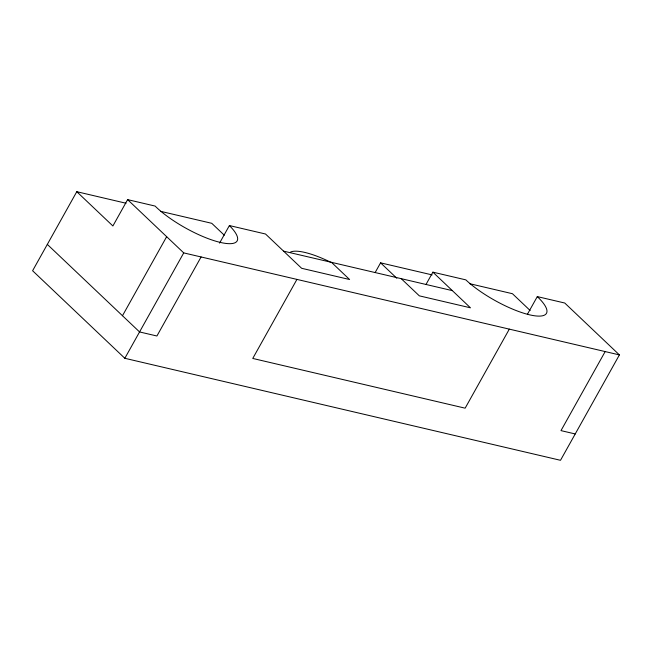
<?xml version="1.0" encoding="UTF-8"?>
<svg xmlns="http://www.w3.org/2000/svg" width="652" height="652" viewBox="0 0 652 652"><rect width="100%" height="100%" fill="white"/><g stroke="black" fill="none" stroke-linecap="round" stroke-linejoin="round"><path stroke-width="0.98" d="M126.04 203.237L76.781 191.696L32.6 270.743L124.834 358.29L560.5 460.304L619.4 354.908L564.746 303.025L537.297 296.603L527.476 314.166M283.579 251.15L331.485 262.332L349.594 279.521L301.64 268.29L265.527 234.011L229.39 225.551A51.418 13.912 29.2 0 1 218.363 241.925A51.418 13.912 29.2 0 1 155.111 206.065L127.621 199.626L112.894 225.975L76.781 191.696M122.478 315.731L166.659 236.684M124.834 358.29L183.734 252.894L619.4 354.908M201.093 256.961L156.912 336L139.561 331.941L47.327 244.394M219.569 243.114L229.39 225.551M296.937 279.398L252.756 358.445L465.145 408.176L509.318 329.13M375.177 272.495L380.581 262.837L432.137 274.908M426.009 284.451L432.879 272.153L465.846 279.871A51.418 13.912 29.2 0 0 529.587 314.826A51.418 13.912 29.2 0 0 537.297 296.603M605.17 351.575L560.989 430.622L575.219 433.955M160.522 211.313L211.761 223.31L224.28 235.193M469.807 283.726L512.439 293.71L530.125 310.491M331.485 262.332L452.349 290.637M432.879 272.153L470.459 307.817L419.326 295.845L401.224 278.657M380.581 262.837L396.791 278.217M127.621 199.626L183.734 252.894M290.621 252.014A50.163 13.578 29.2 0 1 330.866 262.332"/></g></svg>
